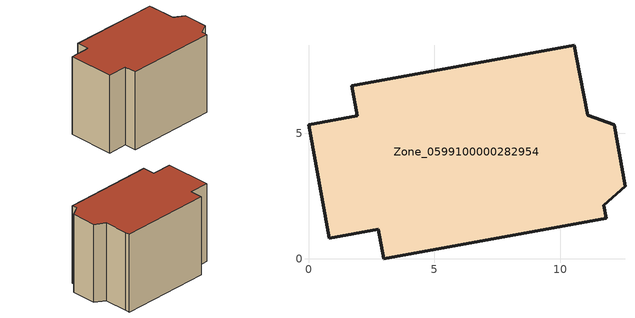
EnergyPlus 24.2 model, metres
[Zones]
Zone_0599100000282954
 floor ground (C_G): 10.64,8.06 11.08,5.71 12.15,5.33 12.57,2.89 11.72,2.13 11.82,1.61 2.98,0 2.77,1.18 0.82,0.82 0,5.33 1.94,5.69 1.72,6.88 10.55,8.5 z0
 wall outside (C_F): 1.94,5.69 0,5.33 0.82,0.82 2.77,1.18 2.98,0 11.82,1.61 11.72,2.13 12.57,2.89 12.15,5.33 11.08,5.71 10.64,8.06 10.55,8.5 1.72,6.88 1.94,5.69 z0:7.91
 roof outside (C_R): 10.55,8.5 1.72,6.88 1.94,5.69 0,5.33 0.82,0.82 2.77,1.18 2.98,0 11.82,1.61 11.72,2.13 12.57,2.89 12.15,5.33 11.08,5.71 10.64,8.06 z7.91
[BUILDING]
Pand.0599100000282954: North Axis=0; Terrain=City; Loads Convergence Tolerance Value=0.04; Temperature Convergence Tolerance Value=0.4; Solar Distribution=FullExterior; Maximum Number of Warmup Days=25; Minimum Number of Warmup Days=1
[Site:Location]
Rotterdam.The.Hague.AP_ZH_NLD Design_Conditions: Latitude=51.96; Longitude=4.45; Time Zone=1; Elevation=-4.5
[SITE:GROUNDTEMPERATURE:BUILDINGSURFACE]
18, 18, 18, 18, 18, 18, 18, 18, 18, 18, 18, 18
[MATERIAL] Thermal Absorptance=0.9; Solar Absorptance=0.7; Visible Absorptance=0.7
Name | Roughness | Thickness | Conductivity | Density | Specific Heat
G.D.1965 | MediumSmooth | 0.15 | 1 | 540 | 1210
F.D.1965 | Rough | 0.3 | 0.857143 | 1920 | 840
R.D.1965 | MediumRough | 0.2 | 0.08 | 1500 | 1000
[CONSTRUCTION]
C_G: G.D.1965
C_F: F.D.1965
C_R: R.D.1965
[ZONE]
Zone_0599100000282954: Type=1; Multiplier=1; Ceiling Height=Autocalculate; Volume=Autocalculate; Floor Area=autocalculate; Part of Total Floor Area=Yes
[ZONEINFILTRATION:DESIGNFLOWRATE]
Infil_Zone_0599100000282954: Zone or ZoneList or Space or SpaceList=Zone_0599100000282954; Schedule=AlwaysOn; Design Flow Rate Calculation Method=Flow/Area; Flow Rate per Floor Area=0.0042; Constant Term Coefficient=1; Temperature Term Coefficient=0; Velocity Term Coefficient=0; Velocity Squared Term Coefficient=0
[HVACTEMPLATE:ZONE:IDEALLOADSAIRSYSTEM]
Zone_0599100000282954: Maximum Heating Supply Air Temperature=50; Minimum Cooling Supply Air Temperature=13; Maximum Heating Supply Air Humidity Ratio=0.0156; Minimum Cooling Supply Air Humidity Ratio=0.0077; Heating Limit=NoLimit; Cooling Limit=NoLimit; Dehumidification Control Type=ConstantSensibleHeatRatio; Cooling Sensible Heat Ratio=0.7; Dehumidification Setpoint=60; Humidification Control Type=None; Humidification Setpoint=30; Outdoor Air Method=None; Outdoor Air Flow Rate per Person=0.00944; Outdoor Air Flow Rate per Zone Floor Area=0; Outdoor Air Flow Rate per Zone=0; Demand Controlled Ventilation Type=None; Outdoor Air Economizer Type=NoEconomizer; Heat Recovery Type=None; Sensible Heat Recovery Effectiveness=0.7; Latent Heat Recovery Effectiveness=0.65
[ZONECONTROL:THERMOSTAT]
ThermostatControl_Zone_0599100000282954: Zone or ZoneList=Zone_0599100000282954; Control Type Schedule=DualSetpointControlType; Control 1=Thermostat_Zone_0599100000282954; Temperature Difference Between Cutout And Setpoint=0
[THERMOSTATSETPOINT:DUALSETPOINT]
Thermostat_Zone_0599100000282954: Heating Setpoint Temperature Schedule=HeatingSetpoint_Zone_0599100000282954; Cooling Setpoint Temperature Schedule=CoolingSetpoint_Zone_0599100000282954
[SCHEDULE:COMPACT]
HeatingSetpoint_Zone_0599100000282954: Through: 12/31, For: AllDays, Until: 24:00, 21
CoolingSetpoint_Zone_0599100000282954: Through: 12/31, For: AllDays, Until: 24:00, 24
DualSetpointControlType: Through: 12/31, For: AllDays, Until: 24:00, 4
AlwaysOn: Through: 12/31, For: AllDays, Until: 24:00, 1
